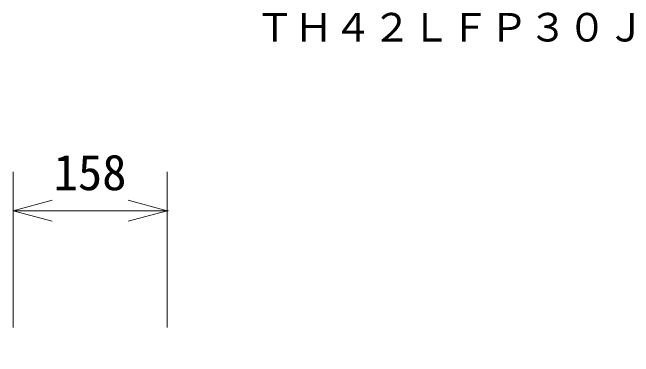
# Model space of a CAD drawing. Units: millimetres, scale not verified. Extents: x -62 to 62, y -56 to 57.
# Drawn here: x 27.12 to 58.95, y 30.77 to 48.43 of the extents above; entities that cross this region are included whole.
import ezdxf
from ezdxf.enums import TextEntityAlignment as Align

# ---------------------------------------------------------------- set-up
doc = ezdxf.new("R2010")
doc.units = ezdxf.units.MM
doc.header["$LTSCALE"] = 0.125
doc.header["$PDMODE"] = 32
doc.header["$PDSIZE"] = 0.0625
doc.layers.add('0-0_0', color=1, linetype='Continuous', lineweight=18)
doc.layers.add('0-5_SUNPO', color=7, linetype='Continuous', lineweight=20)
doc.layers.add('0-1_DEFPOINTS', color=7, linetype='Continuous')
doc.layers.add('0-6_TOUROKU', color=7, linetype='Continuous')
doc.styles.add('ＭＳ ゴシック', font='')
doc.styles.get('ＭＳ ゴシック').set_extended_font_data('MS Gothic')

# ---------------------------------------------------------------- blocks, each defined once
blk = doc.blocks.new('_OPEN30')
at = {"layer": '0-0_0', "color": 7, "lineweight": 20}
blk.add_line((0, 0), (-1, 0), dxfattribs=at)
blk.add_lwpolyline([(-1, 0.26795), (0, 0), (-1, -0.26795)], dxfattribs=at)
blk = doc.blocks.new('D6')
at = {"layer": '0-1_DEFPOINTS'}
for p in [(42.6356, 27.7505), (34.7356, 19.7505), (42.6356, 19.7505)]:
    blk.add_point(p, dxfattribs=at)
at = {"layer": '0-5_SUNPO'}
for p, q in [((34.7356, 21.7505), (34.7356, 29.7505)), ((42.6356, 21.7505), (42.6356, 29.7505)), ((36.7356, 27.7505), (40.6356, 27.7505))]:
    blk.add_line(p, q, dxfattribs=at)
at = {"layer": '0-5_SUNPO', "xscale": 2, "yscale": 2, "rotation": 180}
blk.add_blockref('_OPEN30', (34.7356, 27.7505), dxfattribs=at)
at = {"layer": '0-5_SUNPO', "xscale": 2, "yscale": 2}
blk.add_blockref('_OPEN30', (42.6356, 27.7505), dxfattribs=at)
at = {"layer": '0-5_SUNPO', "style": 'ＭＳ ゴシック'}
blk.add_text('158', height=1.833, dxfattribs=at).set_placement((36.8106, 28.2505), align=Align.BOTTOM_LEFT)

msp = doc.modelspace()

# ---------------------------------------------------------------- block references
at = {"layer": '0-5_SUNPO'}
msp.add_blockref('D6', (-7.58, 10.5071), dxfattribs=at)

# ---------------------------------------------------------------- texts
at = {"layer": '0-6_TOUROKU', "style": 'ＭＳ ゴシック'}
msp.add_text('ＴＨ４２ＬＦＰ３０Ｊ', height=1.466, dxfattribs=at).set_placement((39.5666, 46.5), align=Align.BOTTOM_LEFT)

doc.saveas('drawing.dxf')
